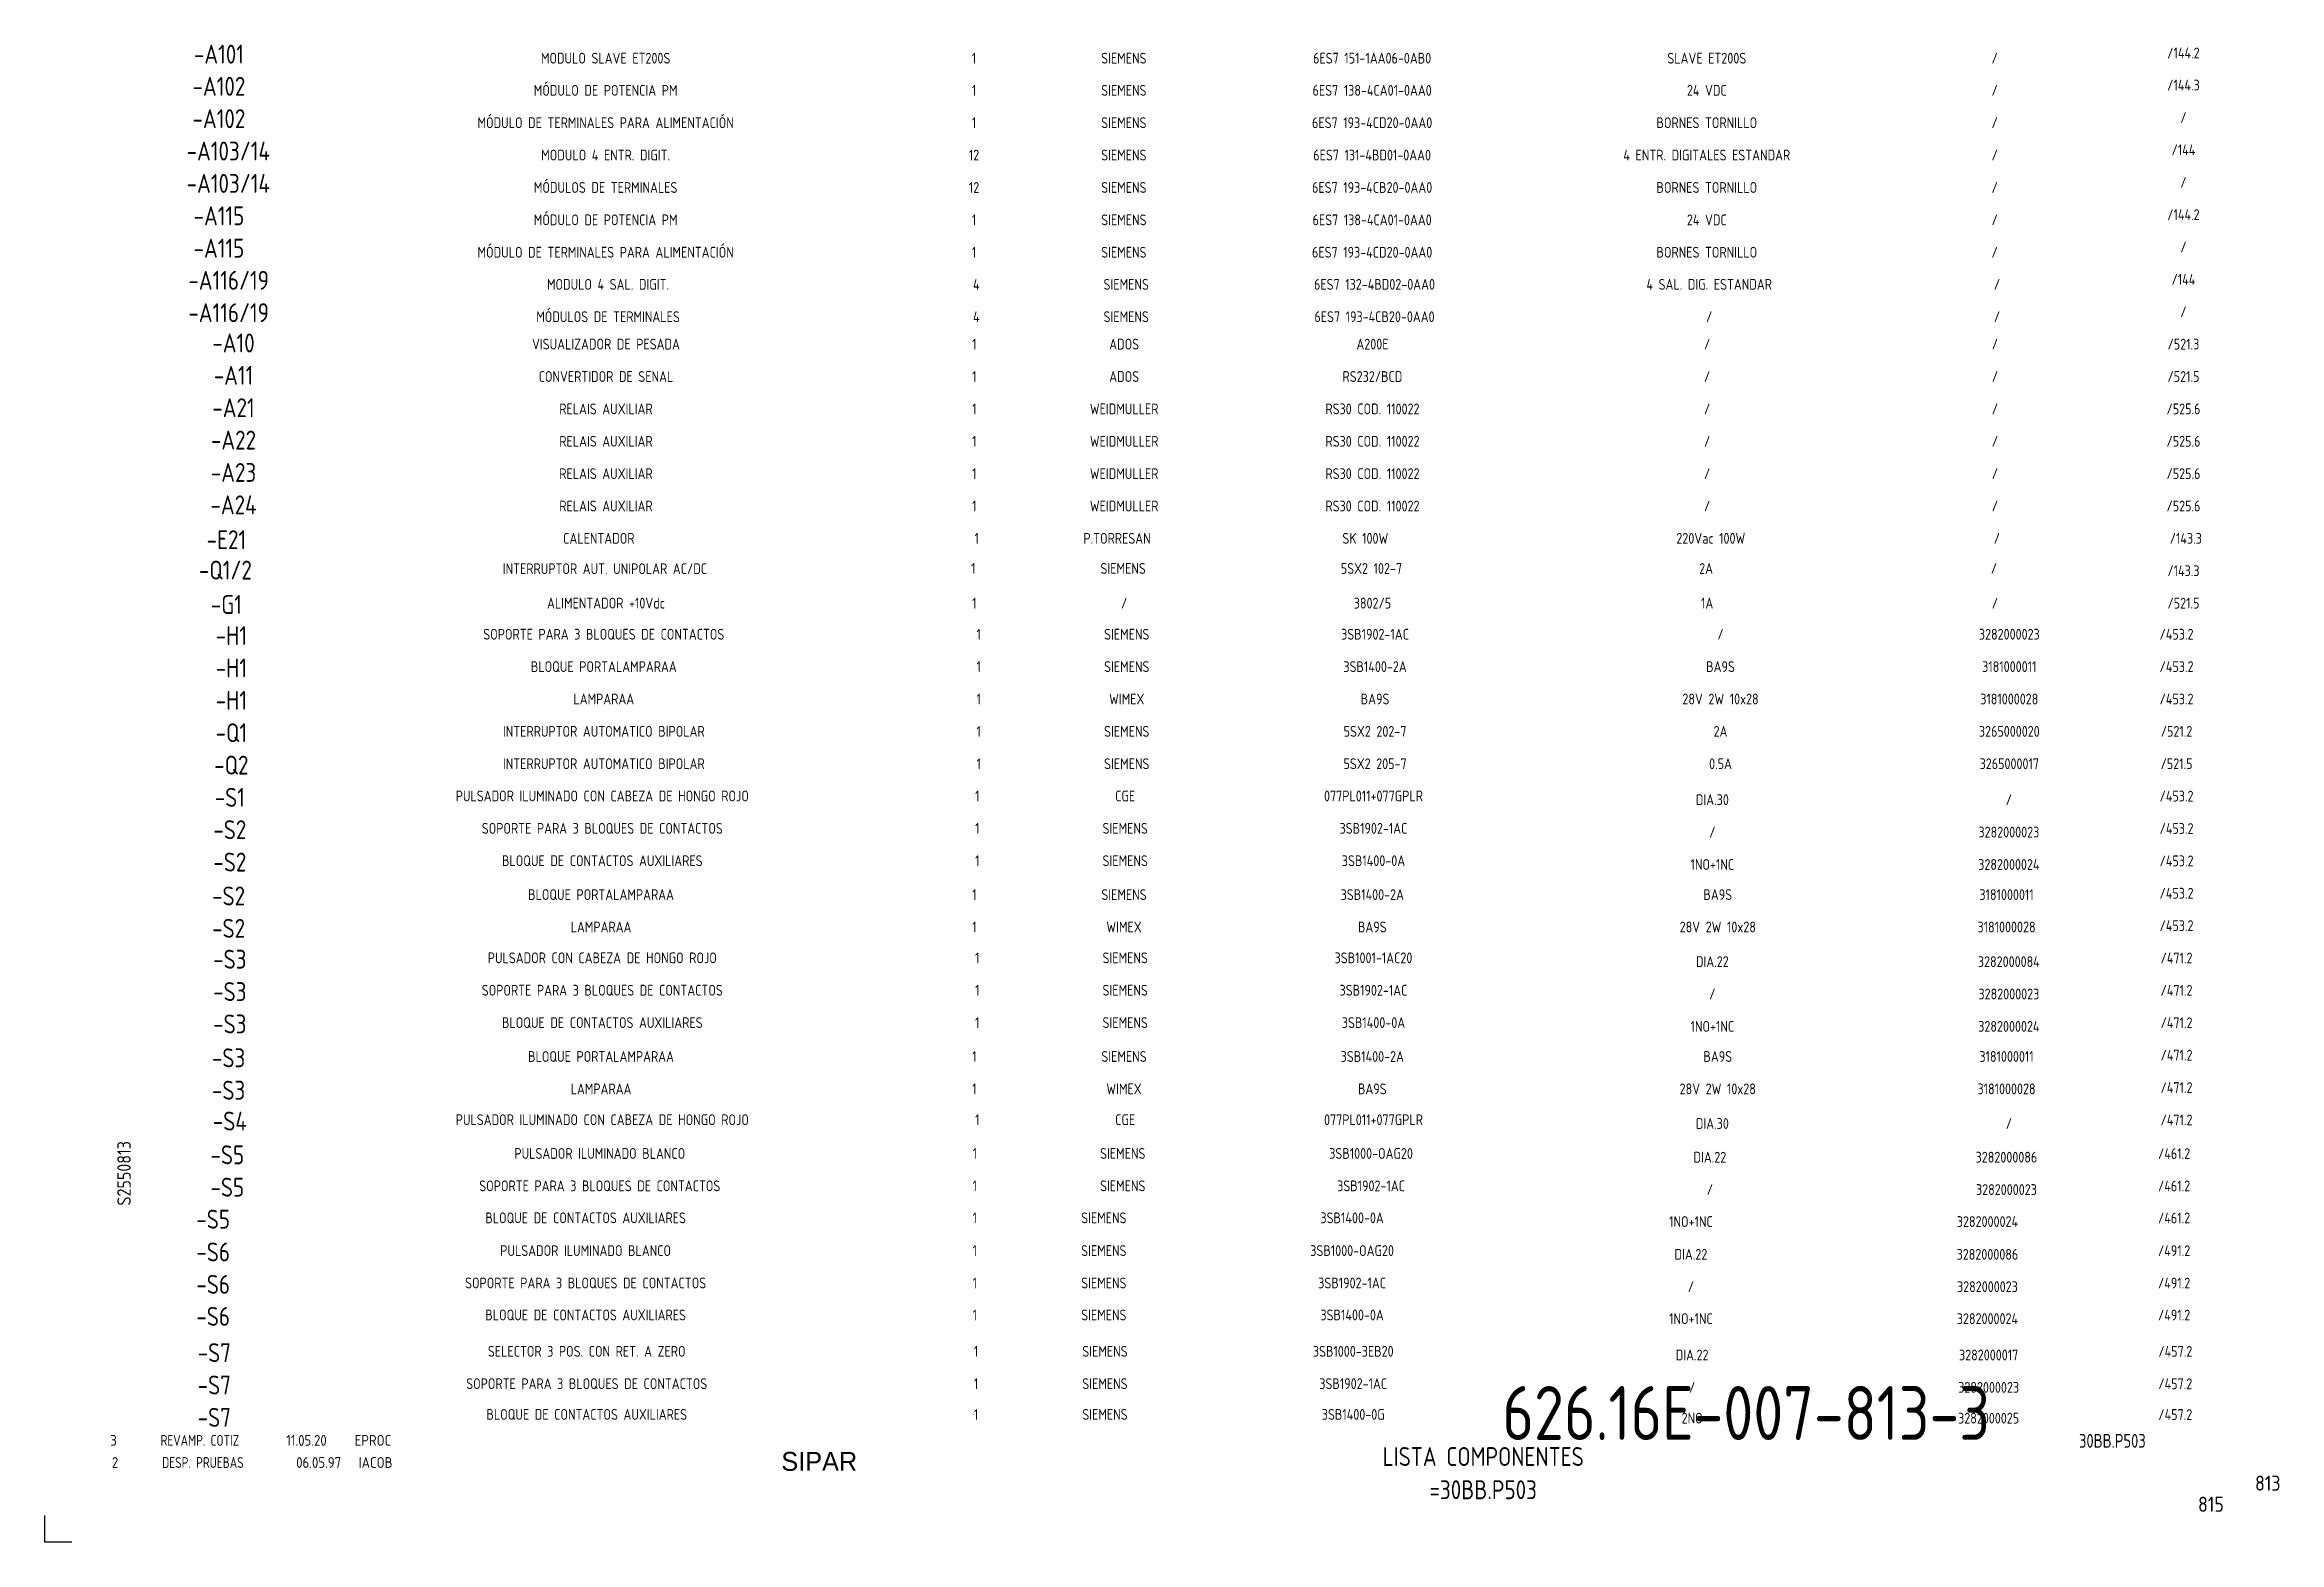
# Model space of a CAD drawing. Extents: x 0 to 414, y 0 to 278.
import ezdxf
from ezdxf.enums import TextEntityAlignment as Align

# ---------------------------------------------------------------- set-up
doc = ezdxf.new("R2010")
doc.units = 0
doc.header["$LTSCALE"] = 6
doc.header["$MEASUREMENT"] = 0
doc.layers.get('0').update_dxf_attribs({"linetype": 'CONTINUOUS'})
doc.layers.add('CART', color=7, linetype='CONTINUOUS')
doc.styles.add('DIN', font='DIN', dxfattribs={"width": 0.85})
doc.styles.add('X', font='UNIV.SHX', dxfattribs={"height": 3.5})

# ---------------------------------------------------------------- blocks, each defined once
blk = doc.blocks.new('REV2')
at = {"color": 3, "style": 'DIN'}
for s, width, p in [('2', 0.9, (12.45, 13.79)), ('DESP. PRUEBAS', 0.8, (21.76, 13.79)), ('06.05.97', 0.9, (46.59, 13.79)), ('IACOB', 0.9, (58.16, 13.79))]:
    blk.add_text(s, height=2, dxfattribs=dict(at, width=width)).set_placement(p)

msp = doc.modelspace()

# ---------------------------------------------------------------- linework, layer by layer
at = {"color": 7}
msp.add_lwpolyline([(5, 0), (0, 0), (0, 5)], dxfattribs=at)

# ---------------------------------------------------------------- block references
at = {"linetype": 'Continuous'}
msp.add_blockref('REV2', (0, 0), dxfattribs=at)

# ---------------------------------------------------------------- texts
at = {"color": 3, "style": 'DIN', "width": 0.85}
for s, p in [('-A101', (32.28, 274.03)), ('-A102', (32.28, 268.07)), ('-A102', (32.28, 262.07)), ('-A103/14', (34.01, 256.07)), ('-A103/14', (34.01, 250.07)), ('-A115', (32.28, 244.07)), ('-A115', (32.28, 238.07)), ('-A116/19', (34.08, 232.12)), ('-A116/19', (34.08, 226.12)), ('-A10', (34.98, 220.51)), ('-A11', (34.98, 214.51)), ('-A21', (34.98, 208.51)), ('-A22', (34.98, 202.51)), ('-A23', (34.98, 196.51)), ('-A24', (34.98, 190.51)), ('-E21', (33.66, 184.05)), ('-Q1/2', (33.47, 178.42)), ('-G1', (33.66, 172.04)), ('-H1', (34.58, 166.28)), ('-H1', (34.58, 160.28)), ('-H1', (34.58, 154.28)), ('-Q1', (34.58, 148.28)), ('-Q2', (34.58, 142.28)), ('-S1', (34.3, 136.31)), ('-S2', (34.3, 130.31)), ('-S2', (34.3, 124.31)), ('-S2', (34.07, 118.03)), ('-S2', (34.07, 112.03)), ('-S3', (34.3, 106.31)), ('-S3', (34.3, 100.31)), ('-S3', (34.3, 94.31)), ('-S3', (34.07, 88.03)), ('-S3', (34.07, 82.03)), ('-S4', (34.3, 76.31)), ('-S5', (33.84, 70.06)), ('-S5', (33.84, 64.06)), ('-S5', (31.21, 58.13)), ('-S6', (31.21, 52.06)), ('-S6', (31.21, 46.06)), ('-S6', (31.21, 40.13)), ('-S7', (31.42, 33.4)), ('-S7', (31.42, 27.4)), ('-S7', (31.42, 21.4))]:
    msp.add_text(s, height=3.5, dxfattribs=at).set_placement(p, align=Align.CENTER)
at = {"style": 'DIN', "width": 0.85}
for s, p in [('MODULO SLAVE ET200S', (103.92, 274.03)), ('1', (172.17, 274.03)), ('SIEMENS', (199.92, 274.03)), ('6ES7 151-1AA06-0AB0', (245.92, 274.03)), ('SLAVE ET200S', (307.92, 274.03)), ('/', (361.25, 274.03)), ('/144.2', (396.22, 275)), ('MÓDULO DE POTENCIA PM', (103.92, 268.07)), ('1', (172.17, 268.07)), ('SIEMENS', (199.92, 268.07)), ('6ES7 138-4CA01-0AA0', (245.92, 268.07)), ('24 VDC', (307.92, 268.07)), ('/', (361.25, 268.07)), ('/144.3', (396.22, 269.04)), ('/', (396.22, 263.04)), ('MÓDULO DE TERMINALES PARA ALIMENTACIÓN', (103.92, 262.07)), ('1', (172.17, 262.07)), ('SIEMENS', (199.92, 262.07)), ('6ES7 193-4CD20-0AA0', (245.92, 262.07)), ('BORNES TORNILLO', (307.92, 262.07)), ('/', (361.25, 262.07)), ('MODULO 4 ENTR. DIGIT.', (103.92, 256.07)), ('12', (172.17, 256.07)), ('SIEMENS', (199.92, 256.07)), ('6ES7 131-4BD01-0AA0', (245.92, 256.07)), ('4 ENTR. DIGITALES ESTANDAR', (307.92, 256.07)), ('/', (361.25, 256.07)), ('/144', (396.22, 257.04)), ('MÓDULOS DE TERMINALES', (103.92, 250.07)), ('/', (396.22, 251.04)), ('12', (172.17, 250.07)), ('SIEMENS', (199.92, 250.07)), ('6ES7 193-4CB20-0AA0', (245.92, 250.07)), ('BORNES TORNILLO', (307.92, 250.07)), ('/', (361.25, 250.07)), ('MÓDULO DE POTENCIA PM', (103.92, 244.07)), ('1', (172.17, 244.07)), ('SIEMENS', (199.92, 244.07)), ('6ES7 138-4CA01-0AA0', (245.92, 244.07)), ('24 VDC', (307.92, 244.07)), ('/', (361.25, 244.07)), ('/144.2', (396.22, 245.04)), ('MÓDULO DE TERMINALES PARA ALIMENTACIÓN', (103.92, 238.07)), ('/', (396.22, 239.04)), ('1', (172.17, 238.07)), ('SIEMENS', (199.92, 238.07)), ('6ES7 193-4CD20-0AA0', (245.92, 238.07)), ('BORNES TORNILLO', (307.92, 238.07)), ('/', (361.25, 238.07)), ('MODULO 4 SAL. DIGIT.', (104.36, 232.12)), ('4', (172.6, 232.12)), ('SIEMENS', (200.36, 232.12)), ('6ES7 132-4BD02-0AA0', (246.36, 232.12)), ('4 SAL. DIG. ESTANDAR', (308.36, 232.12)), ('/', (361.68, 232.12)), ('/144', (396.22, 233.04)), ('MÓDULOS DE TERMINALES', (104.36, 226.12)), ('4', (172.6, 226.12)), ('SIEMENS', (200.36, 226.12)), ('6ES7 193-4CB20-0AA0', (246.36, 226.12)), ('/', (308.36, 226.12)), ('/', (361.68, 226.12)), ('/', (396.22, 227.04)), ('VISUALIZADOR DE PESADA', (103.98, 221.04)), ('1', (172.22, 221.04)), ('ADOS', (199.98, 221.04)), ('A200E', (245.98, 221.04)), ('/', (307.98, 221.04)), ('/', (361.3, 221.04)), ('/521.3', (396.22, 221.04)), ('CONVERTIDOR DE SENAL', (103.98, 215.04)), ('1', (172.22, 215.04)), ('ADOS', (199.98, 215.04)), ('RS232/BCD', (245.98, 215.04)), ('/', (307.98, 215.04)), ('/', (361.3, 215.04)), ('/521.5', (396.22, 215.04)), ('RELAIS AUXILIAR', (103.98, 209.04)), ('1', (172.22, 209.04)), ('WEIDMULLER', (199.98, 209.04)), ('RS30 COD. 110022', (245.98, 209.04)), ('/', (307.98, 209.04)), ('/', (361.3, 209.04)), ('/525.6', (396.22, 209.04)), ('RELAIS AUXILIAR', (103.98, 203.04)), ('1', (172.22, 203.04)), ('WEIDMULLER', (199.98, 203.04)), ('RS30 COD. 110022', (245.98, 203.04)), ('/', (307.98, 203.04)), ('/', (361.3, 203.04)), ('/525.6', (396.22, 203.04)), ('RELAIS AUXILIAR', (103.98, 197.04)), ('1', (172.22, 197.04)), ('WEIDMULLER', (199.98, 197.04)), ('RS30 COD. 110022', (245.98, 197.04)), ('/', (307.98, 197.04)), ('/', (361.3, 197.04)), ('/525.6', (396.22, 197.04)), ('RELAIS AUXILIAR', (103.98, 191.04)), ('1', (172.22, 191.04)), ('WEIDMULLER', (199.98, 191.04)), ('RS30 COD. 110022', (245.98, 191.04)), ('/', (307.98, 191.04)), ('/', (361.3, 191.04)), ('/525.6', (396.22, 191.04)), ('CALENTADOR', (102.66, 185.05)), ('1', (172.66, 185.05)), ('P.TORRESAN', (198.66, 185.05)), ('SK 100W', (244.66, 185.05)), ('220Vac 100W', (308.66, 185.05)), ('/', (361.66, 185.05)), ('/143.3', (396.66, 185.05)), ('INTERRUPTOR AUT. UNIPOLAR AC/DC', (103.79, 179.42)), ('1', (172.03, 179.47)), ('SIEMENS', (199.79, 179.47)), ('5SX2 102-7', (245.79, 179.47)), ('2A', (307.79, 179.47)), ('/', (361.11, 179.47)), ('/143.3', (396.22, 179.04)), ('ALIMENTADOR +10Vdc', (103.98, 173.04)), ('1', (172.22, 173.04)), ('/', (199.98, 173.04)), ('3802/5', (245.98, 173.04)), ('1A', (307.98, 173.04)), ('/', (361.3, 173.04)), ('/521.5', (396.22, 173.04)), ('SOPORTE PARA 3 BLOQUES DE CONTACTOS', (103.58, 167.28)), ('1', (173.05, 167.28)), ('SIEMENS', (200.46, 167.28)), ('3SB1902-1AC', (246.46, 167.28)), ('/', (310.46, 167.28)), ('3282000023', (363.96, 167.28)), ('/453.2', (394.94, 167.28)), ('BLOQUE PORTALAMPARAA', (103.58, 161.28)), ('1', (173.05, 161.28)), ('SIEMENS', (200.46, 161.28)), ('3SB1400-2A', (246.46, 161.28)), ('BA9S', (310.46, 161.28)), ('3181000011', (363.96, 161.28)), ('/453.2', (394.94, 161.28)), ('LAMPARAA', (103.58, 155.28)), ('1', (173.05, 155.28)), ('WIMEX', (200.46, 155.28)), ('BA9S', (246.46, 155.28)), ('28V 2W 10x28', (310.46, 155.28)), ('3181000028', (363.96, 155.28)), ('/453.2', (394.94, 155.28)), ('INTERRUPTOR AUTOMATICO BIPOLAR', (103.58, 149.28)), ('1', (173.05, 149.28)), ('SIEMENS', (200.46, 149.28)), ('5SX2 202-7', (246.46, 149.28)), ('2A', (310.46, 149.28)), ('3265000020', (363.96, 149.28)), ('/521.2', (394.94, 149.28)), ('INTERRUPTOR AUTOMATICO BIPOLAR', (103.58, 143.28)), ('1', (173.05, 143.28)), ('SIEMENS', (200.46, 143.28)), ('5SX2 205-7', (246.46, 143.28)), ('0.5A', (310.46, 143.28)), ('3265000017', (363.96, 143.28)), ('/521.5', (394.94, 143.28)), ('PULSADOR ILUMINADO CON CABEZA DE HONGO ROJO', (103.3, 137.31)), ('1', (172.77, 137.31)), ('CGE', (200.17, 137.31)), ('077PL011+077GPLR', (246.17, 137.31)), ('DIA.30', (308.95, 136.61)), ('/', (363.88, 136.61)), ('/453.2', (394.94, 137.28)), ('SOPORTE PARA 3 BLOQUES DE CONTACTOS', (103.3, 131.31)), ('1', (172.77, 131.31)), ('SIEMENS', (200.17, 131.31)), ('3SB1902-1AC', (246.17, 131.31)), ('/', (308.95, 130.61)), ('3282000023', (363.88, 130.61)), ('/453.2', (394.94, 131.28)), ('BLOQUE DE CONTACTOS AUXILIARES', (103.3, 125.31)), ('1', (172.77, 125.31)), ('SIEMENS', (200.17, 125.31)), ('3SB1400-0A', (246.17, 125.31)), ('1NO+1NC', (308.95, 124.61)), ('3282000024', (363.88, 124.61)), ('/453.2', (394.94, 125.28)), ('BLOQUE PORTALAMPARAA', (103.07, 119.03)), ('1', (172.24, 119.03)), ('SIEMENS', (199.95, 119.03)), ('3SB1400-2A', (245.95, 119.03)), ('BA9S', (309.95, 119.03)), ('3181000011', (363.45, 119.03)), ('/453.2', (394.94, 119.28)), ('LAMPARAA', (103.07, 113.03)), ('1', (172.24, 113.03)), ('WIMEX', (199.95, 113.03)), ('BA9S', (245.95, 113.03)), ('28V 2W 10x28', (309.95, 113.03)), ('3181000028', (363.45, 113.03)), ('/453.2', (394.94, 113.28)), ('PULSADOR CON CABEZA DE HONGO ROJO', (103.3, 107.31)), ('1', (172.77, 107.31)), ('SIEMENS', (200.17, 107.31)), ('3SB1001-1AC20', (246.17, 107.31)), ('DIA.22', (308.95, 106.61)), ('3282000084', (363.88, 106.61)), ('/471.2', (394.94, 107.28)), ('SOPORTE PARA 3 BLOQUES DE CONTACTOS', (103.3, 101.31)), ('1', (172.77, 101.31)), ('SIEMENS', (200.17, 101.31)), ('3SB1902-1AC', (246.17, 101.31)), ('/', (308.95, 100.61)), ('3282000023', (363.88, 100.61)), ('/471.2', (394.94, 101.28)), ('BLOQUE DE CONTACTOS AUXILIARES', (103.3, 95.31)), ('1', (172.77, 95.31)), ('SIEMENS', (200.17, 95.31)), ('3SB1400-0A', (246.17, 95.31)), ('1NO+1NC', (308.95, 94.61)), ('3282000024', (363.88, 94.61)), ('/471.2', (394.94, 95.28)), ('/471.2', (394.94, 89.28)), ('BLOQUE PORTALAMPARAA', (103.07, 89.03)), ('1', (172.24, 89.03)), ('SIEMENS', (199.95, 89.03)), ('3SB1400-2A', (245.95, 89.03)), ('BA9S', (309.95, 89.03)), ('3181000011', (363.45, 89.03)), ('LAMPARAA', (103.07, 83.03)), ('1', (172.24, 83.03)), ('WIMEX', (199.95, 83.03)), ('BA9S', (245.95, 83.03)), ('28V 2W 10x28', (309.95, 83.03)), ('3181000028', (363.45, 83.03)), ('/471.2', (394.94, 83.28)), ('PULSADOR ILUMINADO CON CABEZA DE HONGO ROJO', (103.3, 77.31)), ('1', (172.77, 77.31)), ('CGE', (200.17, 77.31)), ('077PL011+077GPLR', (246.17, 77.31)), ('/471.2', (394.94, 77.28)), ('DIA.30', (308.95, 76.61)), ('/', (363.88, 76.61)), ('PULSADOR ILUMINADO BLANCO', (102.84, 71.06)), ('1', (172.32, 71.06)), ('SIEMENS', (199.72, 71.06)), ('3SB1000-OAG20', (245.72, 71.06)), ('DIA.22', (308.49, 70.37)), ('3282000086', (363.43, 70.37)), ('/461.2', (394.49, 71.04)), ('SOPORTE PARA 3 BLOQUES DE CONTACTOS', (102.84, 65.06)), ('1', (172.32, 65.06)), ('SIEMENS', (199.72, 65.06)), ('3SB1902-1AC', (245.72, 65.06)), ('/', (308.49, 64.37)), ('3282000023', (363.43, 64.37)), ('/461.2', (394.49, 65.04)), ('BLOQUE DE CONTACTOS AUXILIARES', (100.21, 59.13)), ('1', (172.32, 59.13)), ('SIEMENS', (196.21, 59.13)), ('3SB1400-0A', (242.21, 59.13)), ('1NO+1NC', (304.98, 58.44)), ('3282000024', (359.91, 58.44)), ('/461.2', (394.49, 59.11)), ('PULSADOR ILUMINADO BLANCO', (100.21, 53.06)), ('1', (172.32, 53.06)), ('SIEMENS', (196.21, 53.06)), ('3SB1000-OAG20', (242.21, 53.06)), ('DIA.22', (304.98, 52.37)), ('3282000086', (359.91, 52.37)), ('/491.2', (394.49, 53.04)), ('SOPORTE PARA 3 BLOQUES DE CONTACTOS', (100.21, 47.06)), ('1', (172.32, 47.06)), ('SIEMENS', (196.21, 47.06)), ('3SB1902-1AC', (242.21, 47.06)), ('/', (304.98, 46.37)), ('3282000023', (359.91, 46.37)), ('/491.2', (394.49, 47.04)), ('BLOQUE DE CONTACTOS AUXILIARES', (100.21, 41.13)), ('1', (172.32, 41.13)), ('SIEMENS', (196.21, 41.13)), ('3SB1400-0A', (242.21, 41.13)), ('1NO+1NC', (304.98, 40.44)), ('3282000024', (359.91, 40.44)), ('/491.2', (394.49, 41.11)), ('SELECTOR 3 POS. CON RET. A ZERO', (100.42, 34.4)), ('1', (172.54, 34.4)), ('SIEMENS', (196.42, 34.4)), ('3SB1000-3EB20', (242.42, 34.4)), ('DIA.22', (305.2, 33.71)), ('3282000017', (360.13, 33.71)), ('/457.2', (394.71, 34.38)), ('SOPORTE PARA 3 BLOQUES DE CONTACTOS', (100.42, 28.4)), ('1', (172.54, 28.4)), ('SIEMENS', (196.42, 28.4)), ('3SB1902-1AC', (242.42, 28.4)), ('/', (305.2, 27.71)), ('3282000023', (360.13, 27.71)), ('/457.2', (394.71, 28.38)), ('BLOQUE DE CONTACTOS AUXILIARES', (100.42, 22.7)), ('1', (172.54, 22.7)), ('SIEMENS', (196.42, 22.7)), ('3SB1400-0G', (242.42, 22.7)), ('2NO', (305.2, 22.01)), ('3282000025', (360.13, 22.01)), ('/457.2', (394.71, 22.68))]:
    msp.add_text(s, height=2, dxfattribs=at).set_placement(p, align=Align.CENTER)
at = {"color": 3, "style": 'DIN'}
for s, width, p in [('3', 0.9, (12.15, 17.89)), ('REVAMP. COTIZ', 0.8, (21.46, 17.89)), ('11.05.20', 0.9, (44.74, 17.89)), ('EPROC', 0.9, (57.42, 17.89))]:
    msp.add_text(s, height=2, dxfattribs=dict(at, width=width)).set_placement(p)
at = {"color": 2, "style": 'DIN', "width": 0.85}
for s, p in [('LISTA COMPONENTES', (266.5, 15.9)), ('=30BB.P503', (266.5, 9.75))]:
    msp.add_text(s, height=3.5, dxfattribs=at).set_placement(p, align=Align.MIDDLE)
at = {"color": 3, "style": 'DIN', "width": 0.8}
msp.add_text('30BB.P503', height=2.56, dxfattribs=at).set_placement((389.24, 17.53), align=Align.RIGHT)
at = {"color": 2, "insert": (270.04, 28.96), "char_height": 10, "width": 111.0411, "attachment_point": 1, "style": 'DIN'}
msp.add_mtext('626.16E-007-813-3', dxfattribs=at)
at = {"layer": 'CART', "color": 3, "style": 'DIN', "width": 0.9, "flags": 1}
msp.add_attdef('S2550813', text='', height=2.5, rotation=90, dxfattribs=at).set_placement((15.95, 68.38), align=Align.CENTER)
at = {"layer": 'CART', "color": 6, "style": 'X', "flags": 1}
msp.add_attdef('SIPAR', text='', height=3.5, dxfattribs=at).set_placement((143.5, 15), align=Align.MIDDLE)
at = {"layer": 'CART', "color": 7, "style": 'DIN', "width": 0.9, "flags": 1}
msp.add_attdef('815', (398.93, 5.65), '', height=2.8, dxfattribs=at)
at = {"layer": 'CART', "color": 2, "style": 'DIN', "width": 0.9, "flags": 1}
msp.add_attdef('813', text='', height=2.8, dxfattribs=at).set_placement((414.2, 9.56), align=Align.RIGHT)

doc.saveas('drawing.dxf')
